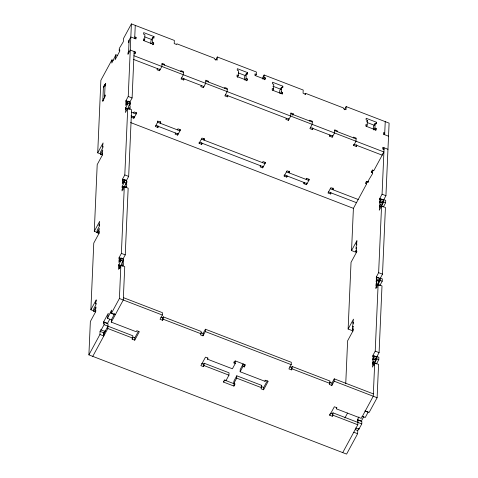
<?xml version="1.0" encoding="UTF-8"?>
<svg xmlns="http://www.w3.org/2000/svg" width="478" height="478" viewBox="0 0 478 478"><rect width="100%" height="100%" fill="white"/><g stroke="black" fill="none" stroke-linecap="round" stroke-linejoin="round"><path stroke-width="0.72" d="M355.668 427.995L358.888 429.232L358.924 428.449L357.771 430.576L357.634 433.713L346.598 454.1L88.896 354.873L90.354 321.527L95.725 311.602L95.797 310.031L95.218 311.094L95.289 309.529L95.863 308.465L95.935 306.894L93.628 311.148L95.564 311.895M94.088 310.999L90.868 309.762L93.778 243.069L99.155 233.144L99.221 231.573L98.647 232.637L99.358 228.436L97.052 232.69L98.988 233.437M98.157 232.792L94.291 231.304L97.201 164.611L102.579 154.687L102.645 153.115L102.071 154.179L102.782 149.978L100.482 154.233L102.412 154.98M101.581 154.334L97.715 152.846L100.888 80.268L111.924 59.887L113.208 60.383M93.628 311.148L93.73 308.794L96.036 304.54L96.102 302.974L95.528 304.038L95.594 302.466L96.174 301.403L96.239 299.831L90.868 309.762M97.052 232.69L97.159 230.336L99.46 226.082L99.532 224.517L98.952 225.58L99.669 221.374L94.291 231.304M100.482 154.233L100.583 151.879L102.884 147.624L102.955 146.053L102.382 147.116L103.093 142.916L97.715 152.846M103.965 98.623L102.782 101.533L103.421 86.888L104.574 84.761L104.539 85.544M104.545 97.56L105.112 84.481M99.932 334.486L100.069 331.35L101.222 329.223L101.187 330.005L105.052 331.493L105.088 330.71L103.935 332.837L103.798 335.974L99.932 334.486L88.896 354.873M111.924 59.887L111.786 63.024L115.849 54.791L117.785 55.538M132.215 338.012L132.161 339.189L134.742 340.181L139.349 331.672L136.768 330.68L136.194 331.744L111.284 322.148L111.386 319.794L107.52 318.306L108.267 313.323L103.66 321.831L103.595 323.397L104.168 322.333L108.034 323.827L107.831 328.529L92.762 356.361M101.187 330.005L104.067 324.687L104.168 322.333M115.849 54.791L115.102 59.78L119.709 51.271L119.769 49.832L119.195 50.895L119.303 48.409L123.3 41.753L123.438 38.61L131.402 23.9L174.351 40.439L174.213 43.576L176.794 44.568L176.824 43.785L214.622 58.334L214.586 59.123L217.167 60.114L217.305 56.978L256.387 72.023L256.286 74.377L255.593 75.655M107.52 318.306L111.583 310.079L111.446 313.215L115.312 314.703M114.302 313.693L114.266 314.476L110.4 312.988M120.57 265.708L119.279 265.212L118.568 269.413L120.868 265.159L124.734 266.646L123.276 299.993L111.284 322.148M122.637 266.192L123.21 265.129L121.281 264.388L123.007 261.197L123.109 258.843L121.179 258.096L121.077 260.45L118.771 264.704L118.705 266.276L119.279 265.212M120.874 258.646L119.59 258.15L118.873 262.35L121.179 258.096M122.948 259.136L125.248 254.882L128.158 188.189L124.292 186.701L121.382 253.388L119.082 257.642L119.01 259.213L119.59 258.15M124.639 187.496L122.703 186.755L121.992 190.955L124.292 186.701M122.195 186.247L126.061 187.734L126.64 186.671L124.704 185.93L126.431 182.739L126.539 180.385L124.603 179.638L124.501 181.993L122.195 186.247L122.129 187.818L122.703 186.755M124.304 180.188L123.013 179.692L122.302 183.893L124.603 179.638M126.371 180.672L128.672 176.418L131.587 109.731L127.722 108.243L124.806 174.93L122.505 179.184L122.44 180.756L123.013 179.692M125.624 107.789L129.49 109.277L130.064 108.213L128.134 107.472L129.861 104.282L129.962 101.928L128.026 101.181L127.925 103.535L125.624 107.789L125.553 109.36L126.132 108.297L128.062 109.038M127.728 101.73L126.437 101.234L125.726 105.435L128.026 101.181M131.402 23.9L128.235 96.472L125.929 100.727L125.863 102.298L126.437 101.234M126.132 108.297L125.415 112.497L127.722 108.243M128.534 53.243L129.102 40.17M111.446 313.215L119.41 298.505L120.868 265.159M122.762 263.318L123.455 259.638M123.21 265.129L123.318 262.775L122.027 262.279M126.64 186.671L126.742 184.317L125.451 183.821M130.064 108.213L130.165 105.859L128.881 105.363M129.795 102.214L132.101 97.96L134.127 51.54M134.694 38.467L135.268 25.388M128.6 51.672L128.026 52.735L127.961 54.307L130.261 50.053L135.417 52.036L135.346 53.608L134.055 53.112M134.766 36.896L136.057 37.392L135.985 38.963L130.829 36.973L128.528 41.233L128.463 42.799L129.036 41.735M131.838 116.178L131.265 117.241L133.84 118.233L133.918 116.471M136.2 112.724L136.14 113.979L131.378 112.145M144.009 40.666L144.703 39.393L144.906 34.685L143.621 34.189L143.687 32.618L153.994 36.585L153.928 38.156L152.637 37.66L150.911 40.851L150.791 43.54M132.161 339.189L132.741 338.125L132.842 335.771L104.067 324.687M134.742 340.181L134.844 337.827L138.387 331.278M151.741 43.647L152.434 42.369L152.637 37.66M152.434 42.369L153.719 42.865L153.653 44.436L143.346 40.463L143.412 38.897L144.703 39.393M157.555 68.671L156.981 69.734L159.556 70.732L159.634 68.963M157.674 120.994L157.621 122.249L179.949 130.853L180.009 129.598M160.273 121.478L160.196 123.24L160.769 122.177L158.194 121.185L155.314 126.503L157.889 127.495L157.967 125.732M164.54 65.116L164.575 64.327L162 63.335L161.863 66.478L159.556 70.732M373.354 393.89L334.265 378.839L334.164 381.193L331.857 385.447L329.282 384.455L329.862 383.392L329.963 381.038L292.166 366.483L292.064 368.837L291.484 369.9L288.909 368.908L291.216 364.654L291.317 362.3L205.415 329.223L205.313 331.577L203.013 335.831L200.431 334.839L201.011 333.775L201.113 331.421L163.315 316.872L163.213 319.226L162.639 320.29L160.058 319.298L162.365 315.044L162.466 312.69L123.384 297.639M162.639 320.29L162.741 317.936L163.315 316.872M175.647 133.051L175.073 134.115L177.649 135.107L177.726 133.338M180.863 71.395L180.893 70.613L183.474 71.604L183.337 74.741L181.031 78.995L183.612 79.993L184.185 78.93M183.612 79.993L183.689 78.225M202.278 143.304L201.698 144.368L199.123 143.376L199.177 142.199M201.363 85.544L200.79 86.608L203.365 87.599L203.419 86.422M201.698 144.368L201.776 142.599M204.082 138.345L204.004 140.114L204.578 139.05L202.003 138.058L199.123 143.376M208.348 81.983L208.384 81.2L205.809 80.202L205.671 83.345L203.365 87.599M203.013 335.831L203.114 333.477L205.415 329.223M235.385 361.117L235.284 363.471L232.404 368.789L207.494 359.193L208.067 358.13L205.492 357.138L200.885 365.646L203.461 366.638L203.562 364.284L204.142 363.22L229.052 372.816L228.95 375.17L226.07 380.488L224.78 379.992L223.626 382.119L233.939 386.087L235.086 383.959L233.802 383.464L233.903 381.109L236.783 375.792L261.693 385.382L261.591 387.736L261.012 388.799L263.593 389.791L268.2 381.283L265.619 380.291L265.045 381.354L240.135 371.765L240.237 369.41L243.117 364.093L244.401 364.589L244.3 366.943L243.015 366.447L243.117 364.093M203.461 366.638L204.034 365.574L204.142 363.22M207.494 359.193L207.542 358.016M224.672 88.269L224.708 87.48L227.283 88.472L227.146 91.615L224.839 95.869L227.42 96.861L227.994 95.797M227.42 96.861L227.498 95.092M223.626 382.119L223.68 380.942M237.297 77.358L238.331 75.446L238.54 70.738L237.249 70.242L237.315 68.671L247.628 72.638L247.556 74.21L246.272 73.714L244.539 76.904L244.425 79.593M245.029 80.334L246.062 78.422L246.272 73.714M235.284 363.471L233.993 362.975L234.047 361.798M233.939 386.087L234.041 383.732L224.421 380.028M246.062 78.422L247.353 78.918L247.281 80.483L236.974 76.516L237.046 74.95L238.331 75.446M233.802 383.464L236.682 378.146L236.783 375.792M262.978 79.27L264.017 77.352L264.119 75.004L303.201 90.049L303.064 93.186L305.645 94.184L305.675 93.395L343.473 107.95L343.437 108.733L346.018 109.725L346.156 106.588L389.104 123.127L385.937 195.699L382.071 202.851L381.964 205.205L380.034 204.465L380.135 202.11L382.071 202.851M264.017 77.352L265.302 77.848L265.236 79.42L254.929 75.452L254.995 73.881L256.286 74.377M260.689 165.794L260.116 166.858L262.691 167.85L262.769 166.081M265.045 162.341L264.991 163.596L201.429 139.122M272.86 90.282L273.553 89.004L273.757 84.295L272.466 83.799L272.538 82.234L282.845 86.201L282.779 87.773L281.488 87.277L279.761 90.467L279.642 93.156M263.593 389.791L263.695 387.437L267.238 380.894M265.045 381.354L265.099 380.177M280.592 93.258L281.285 91.979L281.488 87.277M281.285 91.979L282.57 92.475L282.504 94.047L272.197 90.079L272.263 88.508L273.553 89.004M287.32 176.047L286.74 177.111L284.165 176.119L284.219 174.942M286.406 118.287L285.832 119.351L288.407 120.342L288.485 118.58M286.74 177.111L286.794 175.934M289.124 171.088L289.047 172.857L289.62 171.793L287.045 170.801L284.165 176.119M293.39 114.726L293.426 113.943L290.851 112.951L290.714 116.088L288.407 120.342M291.484 369.9L291.592 367.546L292.166 366.483M306.279 178.294L306.225 179.471L306.798 178.408L309.38 179.399L306.5 184.717L303.924 183.725L303.972 182.548M306.5 184.717L306.577 182.954M309.714 121.012L309.744 120.229L312.325 121.221L312.188 124.358L309.881 128.612L312.463 129.604L313.036 128.54M308.86 179.208L308.8 180.463L286.465 171.865M312.463 129.604L312.534 127.841M337.199 131.593L337.235 130.811L334.66 129.819L334.522 132.956L332.216 137.21L329.641 136.218L329.695 135.041M332.216 137.21L332.294 135.447M332.933 187.962L332.855 189.724L333.429 188.661L330.854 187.669L327.974 192.987L330.549 193.978L330.627 192.216M358.888 429.232L361.768 423.914L332.993 412.837L332.885 415.191L332.312 416.254L329.736 415.263L329.784 414.085M331.857 385.447L331.965 383.093L334.265 378.839M332.312 416.254L332.413 413.9L332.993 412.837M365.282 410.955L369.147 412.442L377.112 397.732L378.57 364.385L374.704 362.898L373.246 396.244L361.254 418.399L336.339 408.81L336.393 407.632M353.523 137.879L353.553 137.096L356.134 138.088L355.996 141.225L353.69 145.479L356.271 146.471L356.845 145.408M353.69 145.479L353.744 144.302M345.737 383.786L347.614 340.808L352.985 330.884L353.057 329.312L352.477 330.376L353.194 326.175L352.615 327.239L352.722 324.885L353.296 323.821L353.361 322.25L352.788 323.313L353.499 319.113L348.127 329.037L351.993 330.531L353.003 328.667M348.127 329.037L351.037 262.35L356.941 251.44M356.427 250.209L355.417 252.067L351.551 250.58L353.397 208.372L366.638 183.881L366.74 181.526M356.271 146.471L356.349 144.709M352.824 331.17L352.925 328.816M356.247 252.713L356.349 250.358M356.415 252.426L356.48 250.854L355.907 251.918L355.973 250.347L356.552 249.283L356.618 247.718L356.044 248.781L356.146 246.427L356.719 245.363L356.791 243.792L356.212 244.856L356.283 243.29L356.857 242.226L356.929 240.655L351.551 250.58M366.495 126.335L367.182 125.057L367.391 120.348L366.1 119.853L366.166 118.281L376.479 122.254L376.407 123.82L375.116 123.324L373.39 126.515L373.276 129.209M367.815 181.234L367.755 182.542L368.944 179.626L372.553 173.675L372.726 169.756L371.298 172.397L372.589 172.893M358.912 416.947L357.496 419.57L357.43 421.136L358.004 420.072L361.87 421.56L361.768 423.914M342.732 452.612L357.801 424.781L358.004 420.072M371.298 172.397L371.352 171.22M373.88 129.95L374.913 128.032L375.116 123.324M374.913 128.032L376.204 128.528L376.132 130.1L365.825 126.132L365.897 124.561L367.182 125.057M373.181 361.38L375.116 362.127L375.218 359.773L373.282 359.026L372.535 364.015L373.115 362.951L374.399 363.447M376.646 357.126L373.42 355.889L372.709 360.089L373.282 359.026M375.218 359.773L379.084 352.615L381.994 285.928L378.128 284.44L375.218 351.127L372.918 355.381L372.846 356.952L373.42 355.889M378.474 285.235L376.539 284.494L375.828 288.694L378.128 284.44M376.61 282.922L378.54 283.663L378.642 281.315L376.712 280.568L375.965 285.557L376.539 284.494M380.07 278.668L376.849 277.431L376.132 281.632L376.712 280.568M378.642 281.315L382.508 274.157L385.423 207.47L381.558 205.982L378.642 272.669L376.341 276.923L376.27 278.495L376.849 277.431M380.034 204.465L379.46 205.528L379.389 207.094L379.962 206.03L381.898 206.777M383.493 200.21L380.273 198.973L379.562 203.174L380.135 202.11M383.111 149.614L384.097 147.792L382.071 194.211L379.765 198.466L379.699 200.037L380.273 198.973M374.704 362.898L372.404 367.152L373.115 362.951M379.962 206.03L379.251 210.236L381.558 205.982M382.245 153.856L382.185 155.165L354.27 144.416M384.665 134.712L385.238 121.639M375.116 362.127L376.843 358.936L376.945 356.582L378.881 357.323L378.773 359.677L376.473 363.931L372.607 362.444M378.54 283.663L380.267 280.472L380.369 278.124L382.304 278.865L382.203 281.219L379.896 285.474M381.964 205.205L383.691 202.015L383.798 199.661L385.728 200.407L385.627 202.762L383.32 207.016M103.385 87.671L105.692 83.417L105.62 84.988L105.046 86.052M135.364 38.67L136.057 37.392M104.61 95.988L105.19 94.925L105.118 96.496L102.818 100.75M134.378 53.954L135.417 52.036M153.307 37.864L153.994 36.585M152.685 44.777L153.719 42.865M129.729 103.786L130.303 102.722L130.237 104.294L129.657 105.357M133.565 112.987L134.139 111.924L136.72 112.916L133.84 118.233M126.3 182.243L126.879 181.18L126.807 182.751L126.234 183.815M157.889 127.495L158.469 126.431M177.374 129.861L177.953 128.797L180.529 129.789L177.649 135.107M215.578 60.168L217.305 56.978M109.653 319.394L107.526 323.319L103.66 321.831M103.379 334.594L107.932 326.175M111.386 319.794L114.559 313.932M246.588 74.556L247.628 72.638M246.313 80.83L247.353 78.918M262.392 78.195L264.119 75.004M264.268 79.766L265.302 77.848M282.151 87.48L282.845 86.201M281.883 93.754L282.57 92.475M262.416 162.604L262.99 161.54L265.571 162.532L262.691 167.85M292.733 115.216L293.426 113.943M304.988 94.674L305.675 93.395M303.924 183.725L304.498 182.662M329.641 136.218L330.214 135.155M344.423 109.779L346.156 106.588M233.993 362.975L235.146 360.848L245.453 364.816L244.3 366.943M366.698 121.627L367.391 120.348M330.549 193.978L331.129 192.915M240.135 371.765L243.015 366.447M375.439 124.166L376.479 122.254M375.164 130.446L376.204 128.528M384.043 134.42L384.736 133.147L383.446 132.651L383.38 134.216L388.53 136.2M261.693 385.382L261.119 386.445L263.695 387.437M329.736 415.263L334.343 406.754L336.918 407.746L336.339 408.81M344.859 418.029L347.548 413.064M363.842 416.475L361.362 421.058L357.496 419.57M144.709 36.866L151.58 39.513M238.337 72.919L245.214 75.566M272.872 86.219L281.118 89.392M367.188 122.535L374.746 125.445M387.963 149.279L382.806 147.296L382.741 148.861L384.025 149.357M161.964 64.124L183.438 72.387M205.773 80.991L227.247 89.261M290.815 113.734L312.289 122.004M334.624 130.602L356.098 138.871M133.942 55.723L383.912 151.974L373.742 170.766L372.452 170.27M133.577 59.439L160.136 69.668M181.61 77.932L203.945 86.536M225.419 94.805L288.987 119.279M310.461 127.548L332.796 136.146M372.045 170.288L373.336 170.783M368.436 182.004L366.501 181.258L365.353 183.385L366.638 183.881M128.235 96.472L132.101 97.96M382.071 194.211L385.937 195.699M125.929 100.727L129.15 101.969M379.765 198.466L383.631 199.953M126.371 102.806L127.656 103.302M380.207 200.539L383.428 201.782M127.925 103.535L129.861 104.282M383.691 202.015L385.627 202.762M125.792 103.869L127.082 104.365M379.628 201.602L382.848 202.845M379.46 205.528L382.681 206.765M330.28 188.732L358.195 199.481M131.014 115.861L134.414 117.17M155.888 125.439L178.222 134.043M199.702 142.313L263.264 166.786M284.739 175.056L307.073 183.654M328.547 191.923L356.469 202.672M130.584 122.553L353.397 208.342M124.806 174.93L128.672 176.418M378.642 272.669L382.508 274.157M122.505 179.184L125.726 180.427M376.341 276.923L380.207 278.411M122.942 181.264L124.232 181.76M376.778 278.997L379.998 280.239M124.501 181.993L126.431 182.739M380.267 280.472L382.203 281.219M122.368 182.327L123.659 182.823M376.204 280.06L379.424 281.303M376.031 283.986L379.251 285.229M122.057 189.384L123.348 189.88M375.893 287.123L377.184 287.619M121.382 253.388L125.248 254.882M375.218 351.127L379.084 352.615M119.082 257.642L122.302 258.885M372.918 355.381L376.778 356.869M119.518 259.721L120.809 260.217M373.354 357.454L376.574 358.697M121.077 260.45L123.007 261.197M376.843 358.936L378.773 359.677M118.944 260.785L120.229 261.281M372.78 358.518L376.001 359.761M118.771 264.704L121.992 265.947M119.207 266.778L120.498 267.274M373.043 364.517L374.334 365.013M118.634 267.841L119.924 268.343M119.41 298.505L162.365 315.044M205.313 331.577L291.216 364.654M334.164 381.193L377.112 397.732M160.805 317.189L162.741 317.936M201.178 332.736L203.114 333.477M289.656 366.805L291.592 367.546M329.384 382.101L331.965 383.093M163.213 319.226L201.011 333.775M292.064 368.837L329.862 383.392M110.436 312.206L111.721 312.702M364.881 410.978L368.102 412.215L365.222 417.533L362.001 416.296M132.914 337.08L134.844 337.827M201.632 363.543L203.562 364.284M330.483 413.153L332.413 413.9M107.831 328.529L132.741 338.125M204.034 365.574L228.95 375.17M236.682 378.146L261.591 387.736M332.885 415.191L357.801 424.781M100.069 331.35L103.935 332.837M355.196 429.585L357.771 430.576M353.768 432.226L357.634 433.713"/></g></svg>
